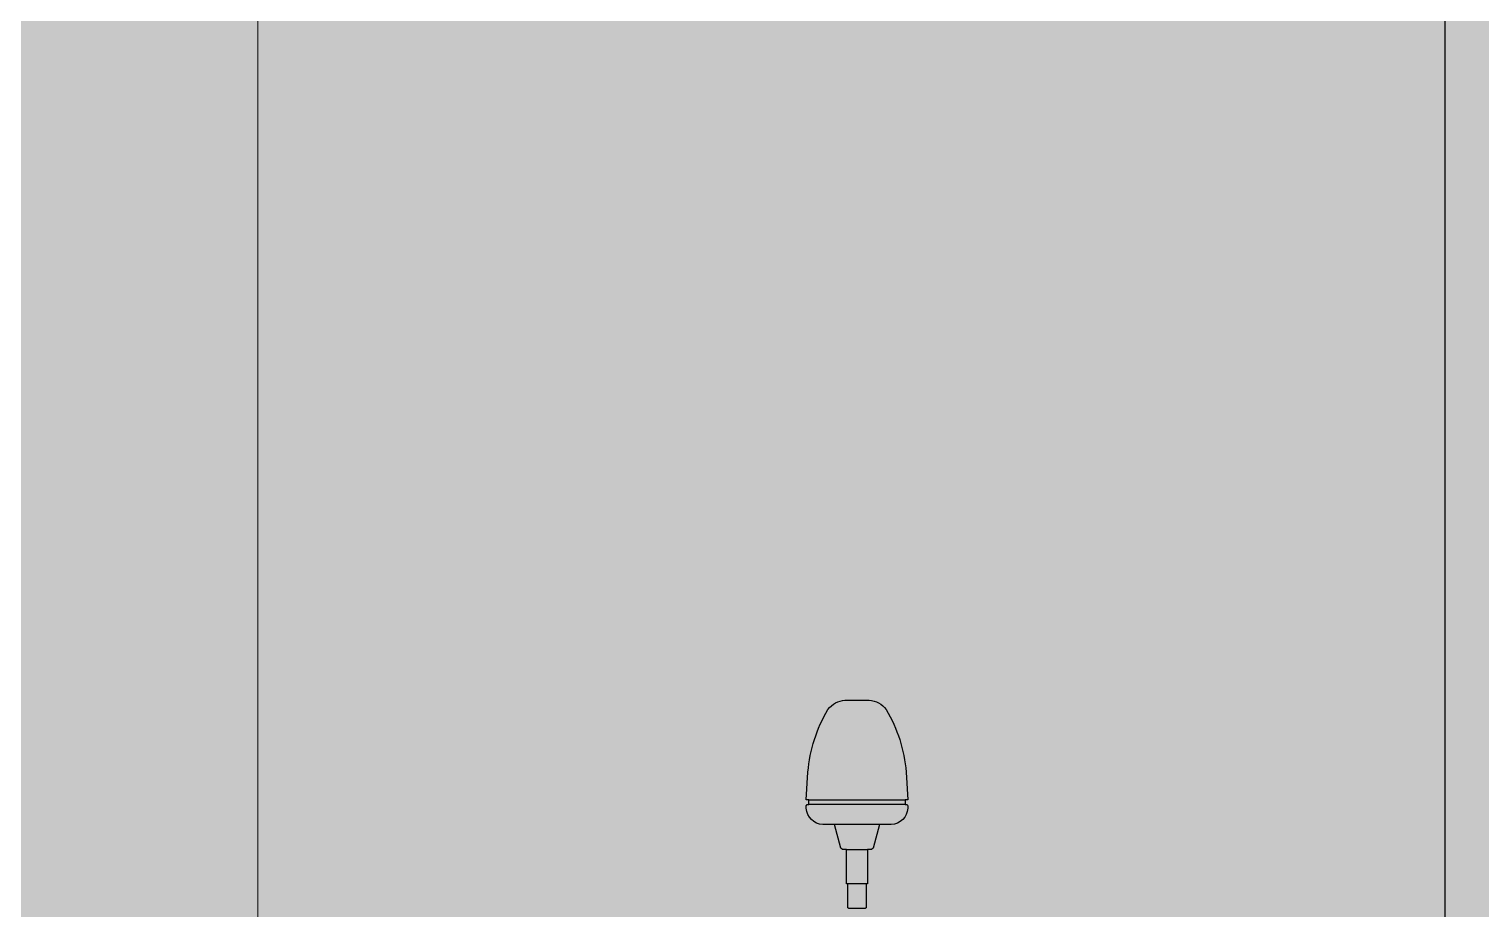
# Model space of a CAD drawing. Header units: millimetres. Extents: x -20671 to 76988, y -14746 to 75470.
# Drawn here: x 7695 to 9630, y 2678 to 3851 of the extents above; entities that cross this region are included whole.
import ezdxf
from ezdxf.enums import TextEntityAlignment as Align

# ---------------------------------------------------------------- set-up
doc = ezdxf.new("R2010")
doc.units = ezdxf.units.MM
doc.set_wipeout_variables(frame=1)
doc.layers.add('PDF_Geometry', color=7, linetype='Continuous', true_color=0xadadad)
doc.layers.add('Техника LTM 1160-5.2 Штрих', color=7, linetype='Continuous', true_color=0xffe79e)
doc.layers.add('Техника LTM 1160-5.2', color=250, linetype='Continuous')
doc.styles.add('arial', font='arial.ttf')
doc.styles.get("Standard").update_dxf_attribs({"font": ''})
doc.styles.get('Standard').set_extended_font_data('Mipgost')

# ---------------------------------------------------------------- blocks, each defined once
blk = doc.blocks.new('LTM 1160-5.2-20230910.140304')
at = {"color": 0, "linetype": 'ByBlock', "lineweight": -2, "ltscale": 30, "transparency": 16777216}
blk.add_wipeout([(-16.1, 278), (-22.6, 276.7), (-28.7, 274.1), (-34.2, 270.3), (-38.8, 265.4), (-38.8, 265.4), (-48.9, 245.8), (-56.8, 225.2), (-62.3, 203.8), (-65.4, 182), (-65.4, 182), (-67.6, 145), (-64.1, 145), (-64.1, 139), (-66.6, 138.7), (-67.6, 137), (-67.6, 134), (-67.6, 134), (-65.6, 125.7), (-60.8, 118.7), (-53.8, 113.9), (-45.6, 112), (-45.6, 112), (-30.1, 112), (-21.5, 80.5), (-19.2, 79), (-14, 79), (-14, 33), (-12.1, 33), (-12.1, 1), (-11, 0), (0, 0), (11, 0), (12.1, 1), (12.1, 33), (14, 33), (14, 79), (19.2, 79), (21.5, 80.5), (30.1, 112), (45.6, 112), (45.6, 112), (53.8, 113.9), (60.8, 118.7), (65.6, 125.7), (67.6, 134), (67.6, 134), (67.6, 137), (66.6, 138.7), (64.1, 139), (64.1, 145), (67.6, 145), (65.4, 182), (65.4, 182), (62.3, 203.8), (56.8, 225.2), (48.9, 245.8), (38.8, 265.4), (38.8, 265.4), (34.2, 270.3), (28.7, 274.1), (22.6, 276.7), (16.1, 278), (16.1, 278)], dxfattribs=at)
at = {"layer": 'Техника LTM 1160-5.2 Штрих', "ltscale": 30, "transparency": 16777216}
h = blk.add_hatch(color=256, dxfattribs=at)
h.dxf.hatch_style = 1
h.set_gradient(color1=(255, 148, 41), color2=(255, 255, 0), tint=1, name='SPHERICAL')
h.paths.add_polyline_path([(38.8, 265.4, 0.209626), (16.1, 278), (-16.1, 278, 0.209626), (-38.8, 265.4, 0.11371), (-65.4, 182), (-67.6, 145), (-64.1, 145), (64.1, 145), (67.6, 145), (65.4, 182, 0.11371)])
h.paths.add_polyline_path([(64.1, 145), (-64.1, 145), (-64.1, 139), (64.1, 139)])
h = blk.add_hatch(color=256, dxfattribs=at)
h.dxf.hatch_style = 1
h.paths.add_polyline_path([(67.6, 134), (67.6, 137), (66.6, 138.7), (64.1, 139), (-64.1, 139), (-66.6, 138.7), (-67.6, 137), (-67.6, 134, 0.390063), (-45.6, 112), (-30.1, 112), (30.1, 112), (45.6, 112, 0.390063)])
h.paths.add_polyline_path([(30.1, 112), (-30.1, 112), (-21.5, 80.5), (-19.2, 79), (-14, 79), (14, 79), (19.2, 79), (21.5, 80.5)])
h.paths.add_polyline_path([(14, 79), (-14, 79), (-14, 33), (-12.1, 33), (12.1, 33), (14, 33)])
h.paths.add_polyline_path([(12.1, 33), (-12.1, 33), (-12.1, 1), (-11, 0), (0, 0), (11, 0), (12.1, 1)])
at = {"color": 0, "linetype": 'ByBlock', "lineweight": -2, "ltscale": 30, "transparency": 16777216}
blk.add_lwpolyline([(-16.1, 278, 0.209626), (-38.8, 265.4, 0.11371), (-65.4, 182), (-67.6, 145), (-64.1, 145), (-64.1, 139), (-66.6, 138.7), (-67.6, 137), (-67.6, 134, 0.390063), (-45.6, 112), (-30.1, 112), (-21.5, 80.5), (-19.2, 79), (-14, 79), (-14, 33), (-12.1, 33), (-12.1, 1), (-11, 0), (0, 0), (11, 0), (12.1, 1), (12.1, 33), (14, 33), (14, 79), (19.2, 79), (21.5, 80.5), (30.1, 112), (45.6, 112, 0.390063), (67.6, 134), (67.6, 137), (66.6, 138.7), (64.1, 139), (64.1, 145), (67.6, 145), (65.4, 182, 0.11371), (38.8, 265.4, 0.209626), (16.1, 278)], format="xyb", close=True, dxfattribs=at)
for points in [[(64.1, 145), (-64.1, 145)], [(-64.1, 139), (64.1, 139)], [(-30.1, 112), (30.1, 112)], [(14, 79), (-14, 79)], [(-12.1, 33), (12.1, 33)]]:
    blk.add_lwpolyline(points, dxfattribs=at)
blk = doc.blocks.new('LTM 1160-5.2-20230910.140841')
at = {"color": 0, "linetype": 'ByBlock', "lineweight": -2, "ltscale": 30, "transparency": 16777216}
blk.add_blockref('LTM 1160-5.2-20230910.140304', (-8798.8, 2478.3), dxfattribs=at)
blk = doc.blocks.new('*U99')
at = {"color": 0, "linetype": 'ByBlock', "lineweight": -2, "ltscale": 30, "transparency": 16777216, "xscale": -1}
blk.add_blockref('LTM 1160-5.2-20230910.140841', (0, 0), dxfattribs=at)
at = {"layer": 'Defpoints', "color": 251, "linetype": 'ByBlock', "lineweight": -2, "ltscale": 30, "transparency": 16777216}
for tag, p, rotation in [('00', (13407.1, 23701.4), 54.5284), ('20', (15910.3, 21042.5), 34.5284), ('40', (17409.7, 17756.6), 14.5284)]:
    blk.add_attdef(tag, p, '', height=150, rotation=rotation, dxfattribs=at)
at = {"layer": 'Defpoints', "color": 250, "linetype": 'ByBlock', "lineweight": -2, "transparency": 16777216, "style": 'arial', "width": 0.75}
blk.add_attdef('МАРКА', text='', height=250, rotation=54.5284, dxfattribs=at).set_placement((4917.5, 12271.7), align=Align.MIDDLE_CENTER)

msp = doc.modelspace()

# ---------------------------------------------------------------- hatches: boundary and pattern name
at = {"lineweight": 35, "true_color": 0xfff1c8, "transparency": 33554687}
h = msp.add_hatch(color=254, dxfattribs=at)
h.dxf.hatch_style = 1
h.paths.add_polyline_path([(76987.8, -3683.6), (-20670.6, -3683.6), (-20670.6, 75469.9), (76987.8, 75469.9)])

# ---------------------------------------------------------------- linework, layer by layer
at = {"layer": 'Defpoints', "color": 251, "linetype": 'ByBlock', "lineweight": -2, "transparency": 16777216}
msp.add_lwpolyline([(-5500.5, -1297.6), (9582.5, -1297.6), (9582.5, 18813.1), (-5500.5, 18813.1)], close=True, dxfattribs=at)
at = {"layer": 'PDF_Geometry', "lineweight": 9, "transparency": 16777216}
msp.add_lwpolyline([(8000.3, 0), (8000.3, 67998.2)], dxfattribs=at)
at = {"layer": 'PDF_Geometry', "color": 250, "lineweight": 40, "transparency": 16777216}
for centre, radius, start, end in [((-1919.9, 937.5), 39999.5, 3.62509, 77.11446), ((-1686.5, 1195.8), 21797, 5.77262, 77.58286), ((-1919.2, 938.2), 13099.4, 9.50877, 67.94085)]:
    msp.add_arc(centre, radius, start, end, dxfattribs=at)

# ---------------------------------------------------------------- next in the draw order: block references
at = {"layer": 'Техника LTM 1160-5.2'}
msp.add_blockref('*U99', (0, 200), dxfattribs=at)

doc.saveas('drawing.dxf')
